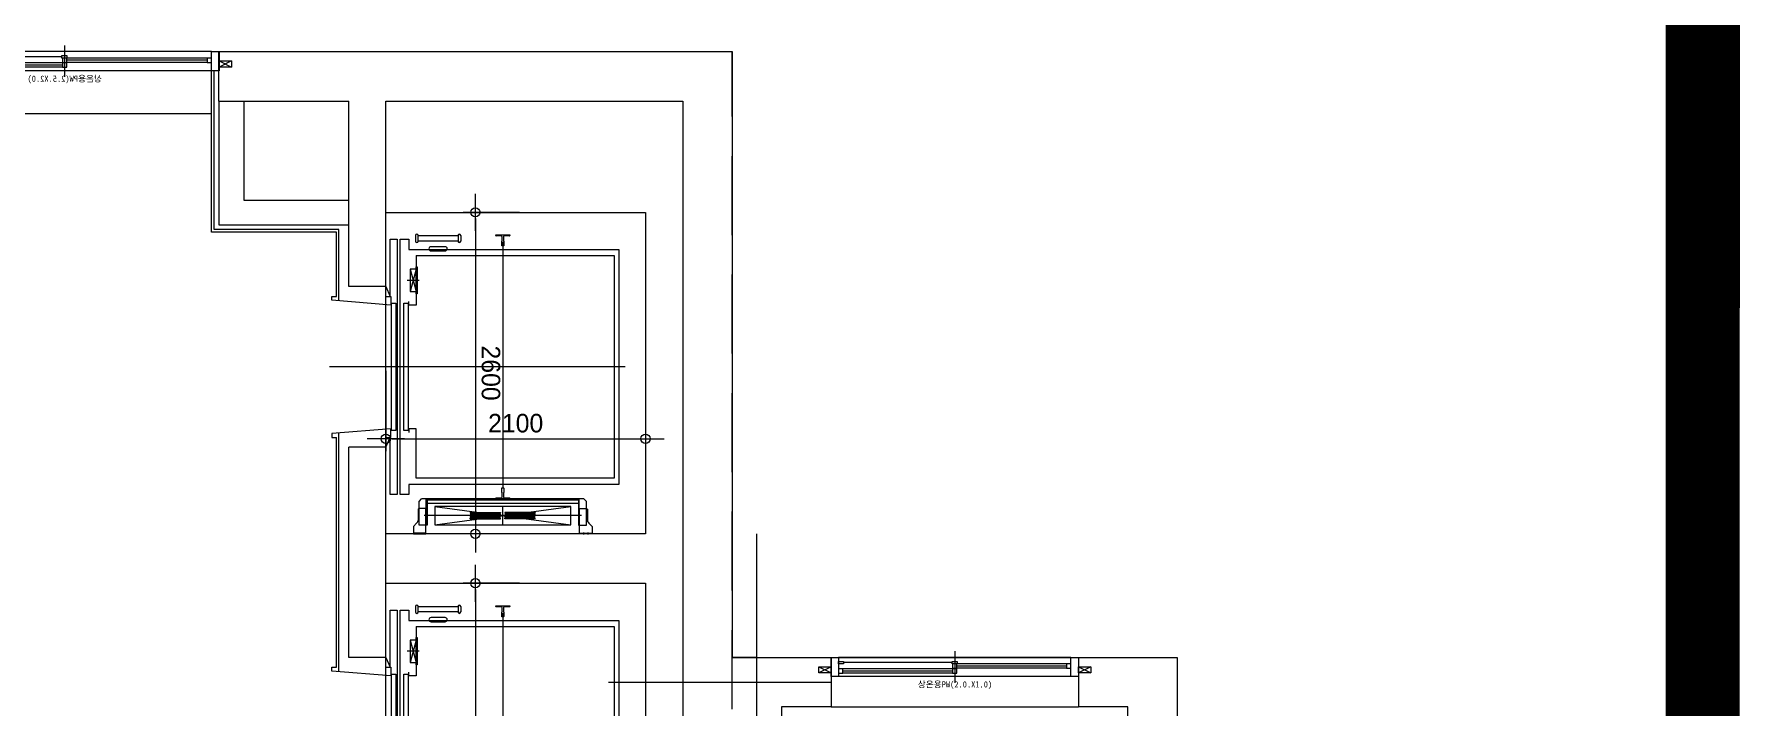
# Model space of a CAD drawing. Header units: millimetres. Extents: x -27104 to 125781, y -3376 to 46996.
# Drawn here: x 60055.8 to 60325.7, y 18957.9 to 19064.3 of the extents above; entities that cross this region are included whole.
import ezdxf
from ezdxf.enums import TextEntityAlignment as Align

# ---------------------------------------------------------------- set-up
doc = ezdxf.new("R2010")
doc.units = ezdxf.units.MM
doc.header["$LTSCALE"] = 100
doc.header["$MEASUREMENT"] = 0
doc.header["$PDSIZE"] = -10
doc.linetypes.add('-HID', pattern=[2.5, 1.5, -1])
doc.linetypes.add('HIDDEN2', pattern=[0.1875, 0.125, -0.0625])
doc.layers.get('0').update_dxf_attribs({"linetype": 'CONTINUOUS'})
doc.layers.get('Defpoints').update_dxf_attribs({"color": 171, "linetype": 'CONTINUOUS'})
for name, color, linetype in [('251', 251, 'CONTINUOUS'), ('CON', 2, 'CONTINUOUS'), ('ELE9', 9, 'CONTINUOUS'), ('ELEV', 253, 'CONTINUOUS'), ('STAIR', 4, 'CONTINUOUS'), ('STAIR(ETC)', 8, 'CONTINUOUS'), ('STEEL', 5, 'CONTINUOUS'), ('SYM(STAIR)', 251, 'CONTINUOUS'), ('WIN', 4, 'CONTINUOUS'), ('WIN-ETC', 1, 'CONTINUOUS'), ('WIN-G', 252, 'CONTINUOUS'), ('WIN2', 5, 'CONTINUOUS'), ('계단-논슬립', 252, 'CONTINUOUS')]:
    doc.layers.add(name, color=color, linetype=linetype)
doc.styles.add('CGS', font='cgse', dxfattribs={"bigfont": 'cgs'})
doc.styles.add('나눔바른고딕', font='NanumBarunGothic.ttf')
doc.styles.add('돋움체', font='')
doc.styles.get('돋움체').set_extended_font_data('DotumChe')
doc.dimstyles.new('NDIM 1200', dxfattribs={"dimscale": 75, "dimtxt": 3, "dimasz": 1, "dimexe": 2, "dimexo": 2, "dimgap": 1, "dimtad": 1, "dimdec": 0, "dimdsep": 46, "dimtxsty": 'CGS', "dimblk": 'DOT0', "dimcen": 1, "dimdle": 8, "dimclrd": 256, "dimclre": 256, "dimclrt": 256, "dimadec": 0, "dimazin": 0, "dimtfac": 1, "dimtdec": 0, "dimtix": 1, "dimtmove": 2, "dimatfit": 3, "dimldrblk": 'DOT0', "dimfxl": 1, "dimtolj": 1, "dimtzin": 0, "dimlwd": -1, "dimlwe": -1, "dimarcsym": 0})

# ---------------------------------------------------------------- blocks, each defined once
blk = doc.blocks.new('A$C3a777027')
at = {"layer": 'WIN', "color": 8}
for p, q in [((100, 125), (0, 175)), ((0, 125), (100, 175)), ((2700, 125), (2600, 175)), ((2600, 125), (2700, 175))]:
    blk.add_line(p, q, dxfattribs=at)
for points in [[(0, 125), (100, 125), (100, 175), (0, 175)], [(2600, 125), (2700, 125), (2700, 175), (2600, 175)]]:
    blk.add_lwpolyline(points, close=True, dxfattribs=at)
at = {"layer": 'WIN', "ltscale": 0.1}
for points in [[(100, 50), (160, 50), (160, 205), (100, 205)], [(160, 142), (160, 177), (195, 177), (195, 142)], [(1333, 142), (1333, 177), (1368, 177), (1368, 142)], [(2540, 50), (2600, 50), (2600, 205), (2540, 205)], [(160, 82), (200, 82), (200, 102), (160, 102)], [(1330, 82), (1370, 82), (1370, 102), (1330, 102)], [(1333, 102), (1333, 137), (1368, 137), (1368, 102)], [(2505, 102), (2505, 137), (2540, 137), (2540, 102)]]:
    blk.add_lwpolyline(points, close=True, dxfattribs=at)
at = {"layer": 'WIN-ETC', "ltscale": 0.1}
blk.add_lwpolyline([(1350, 0), (1350, 255)], dxfattribs=at)
at = {"layer": 'WIN-G', "ltscale": 0.1}
for points in [[(1333, 177), (195, 177)], [(1333, 160), (195, 160)], [(1333, 142), (195, 142)], [(1330, 92), (200, 92)], [(2505, 137), (1368, 137)], [(2505, 120), (1368, 120)], [(2505, 102), (1368, 102)]]:
    blk.add_lwpolyline(points, dxfattribs=at)
at = {"layer": 'WIN2', "ltscale": 0.1}
for points in [[(2540, 205), (160, 205)], [(2540, 50), (160, 50)]]:
    blk.add_lwpolyline(points, dxfattribs=at)
at = {"layer": 'Defpoints', "style": '돋움체'}
blk.add_text('상온용PW(2.5.X2.0)', height=50, rotation=180, dxfattribs=at).set_placement((1352, 309), align=Align.BOTTOM_CENTER)
blk = doc.blocks.new('A$Ca9cf91a4')
blk.add_wipeout([(13, 100), (13, 2100), (168, 2100), (168, 100)]).dxf.layer = 'WIN'
at = {"layer": 'WIN', "color": 8}
for p, q in [((93, 2100), (43, 2200)), ((93, 2200), (43, 2100)), ((93, 0), (43, 100)), ((93, 100), (43, 0))]:
    blk.add_line(p, q, dxfattribs=at)
at = {"layer": 'WIN', "ltscale": 0.1}
for points in [[(168, 2100), (168, 2040), (13, 2040), (13, 2100)], [(76, 2040), (41, 2040), (41, 2005), (76, 2005)], [(136, 2040), (136, 2000), (116, 2000), (116, 2040)], [(76, 1117), (41, 1117), (41, 1082), (76, 1082)], [(116, 1117), (81, 1117), (81, 1082), (116, 1082)], [(136, 1120), (136, 1080), (116, 1080), (116, 1120)], [(168, 160), (168, 100), (13, 100), (13, 160)], [(116, 195), (81, 195), (81, 160), (116, 160)]]:
    blk.add_lwpolyline(points, close=True, dxfattribs=at)
at = {"layer": 'WIN', "color": 8}
for points in [[(93, 2200), (93, 2100), (43, 2100), (43, 2200)], [(93, 100), (93, 0), (43, 0), (43, 100)]]:
    blk.add_lwpolyline(points, close=True, dxfattribs=at)
at = {"layer": 'WIN-ETC', "ltscale": 0.1}
blk.add_lwpolyline([(218, 1100), (-37, 1100)], dxfattribs=at)
at = {"layer": 'WIN-G', "ltscale": 0.1}
for points in [[(41, 1117), (41, 2005)], [(58, 1117), (58, 2005)], [(76, 1117), (76, 2005)], [(126, 1120), (126, 2000)], [(81, 195), (81, 1082)], [(98, 195), (98, 1082)], [(116, 195), (116, 1082)]]:
    blk.add_lwpolyline(points, dxfattribs=at)
at = {"layer": 'WIN2', "ltscale": 0.1}
for points in [[(13, 160), (13, 2040)], [(168, 160), (168, 2040)]]:
    blk.add_lwpolyline(points, dxfattribs=at)
at = {"layer": 'Defpoints', "style": '돋움체'}
blk.add_text('상온용PW(2.0.X1.0)', height=50, rotation=270, dxfattribs=at).set_placement((-90, 1098), align=Align.BOTTOM_CENTER)
blk = doc.blocks.new('DOT0')
blk.add_line((-3, 0), (3, 0))
at = {"color": 6}
blk.add_circle((0, 0), 0.75, dxfattribs=at)
blk = doc.blocks.new('*D359')
at = {"layer": 'Defpoints', "ltscale": 0.4, "transparency": 16777216}
for p, q in [((150, 1516), (150, 1059)), ((2750, 1516), (2750, 1059)), ((200, 1159), (2700, 1159))]:
    blk.add_line(p, q, dxfattribs=at)
at = {"layer": 'Defpoints', "color": 0, "ltscale": 0.4, "transparency": 16777216}
for p in [(150, 1616), (2750, 1616), (2750, 1159)]:
    blk.add_point(p, dxfattribs=at)
at = {"layer": 'Defpoints', "ltscale": 0.4, "transparency": 16777216, "xscale": 50, "yscale": 50, "zscale": 50, "rotation": 180}
blk.add_blockref('DOT0', (150, 1159), dxfattribs=at)
at = {"layer": 'Defpoints', "ltscale": 0.4, "transparency": 16777216, "xscale": 50, "yscale": 50, "zscale": 50}
blk.add_blockref('DOT0', (2750, 1159), dxfattribs=at)
at = {"layer": 'Defpoints', "ltscale": 0.4, "transparency": 16777216, "insert": (1450, 1284), "char_height": 150, "attachment_point": 5, "style": 'CGS'}
blk.add_mtext('\\A1;2600', dxfattribs=at)
blk = doc.blocks.new('*D360')
at = {"layer": 'Defpoints', "ltscale": 0.4, "transparency": 16777216}
for p, q in [((1431, 2535), (2081, 2535)), ((1981, 485), (1981, 2485)), ((1431, 435), (2081, 435))]:
    blk.add_line(p, q, dxfattribs=at)
at = {"layer": 'Defpoints', "color": 0, "ltscale": 0.4, "transparency": 16777216}
for p in [(1331, 2535), (1981, 2535), (1331, 435)]:
    blk.add_point(p, dxfattribs=at)
at = {"layer": 'Defpoints', "ltscale": 0.4, "transparency": 16777216, "xscale": 50, "yscale": 50, "zscale": 50}
for p, rotation in [((1981, 2535), 90), ((1981, 435), 270)]:
    blk.add_blockref('DOT0', p, dxfattribs=dict(at, rotation=rotation))
at = {"layer": 'Defpoints', "ltscale": 0.4, "transparency": 16777216, "insert": (1856, 1485), "char_height": 150, "attachment_point": 5, "rotation": 90, "style": 'CGS'}
blk.add_mtext('\\A1;2100', dxfattribs=at)
blk = doc.blocks.new('지하2층 계단실A CORE')
at = {"ltscale": 0.1}
blk.add_wipeout([(0, 5400), (2800, 5400), (2800, 0), (0, 0)], dxfattribs=at).dxf.layer = '251'
at = {"layer": 'CON', "ltscale": 0.1}
for points in [[(400, 5400), (0, 5400), (0, 1420)], [(2800, 1300), (2800, 5400), (2400, 5400)], [(0, 320), (0, 0), (2800, 0), (2800, 200)]]:
    blk.add_lwpolyline(points, dxfattribs=at)
at = {"layer": 'STAIR'}
for p, q in [((2800, 2980), (2134, 2980)), ((1450, 2698), (1450, 1580)), ((1500, 2700), (1455, 2700)), ((2800, 2700), (1550, 2700)), ((1500, 2420), (1450, 2420)), ((2800, 2420), (1550, 2420)), ((1500, 2140), (1450, 2140)), ((2800, 2140), (1550, 2140)), ((1500, 1860), (1450, 1860)), ((2800, 1860), (1550, 1860)), ((2800, 1580), (1550, 1580))]:
    blk.add_line(p, q, dxfattribs=at)
blk.add_lwpolyline([(1450, 1580), (1500, 1580)], dxfattribs=at)
at = {"layer": 'STAIR(ETC)', "linetype": 'HIDDEN2'}
for p, q in [((1250, 1490), (1250, 4190)), ((1250, 4190), (1550, 4190)), ((1500, 4140), (1300, 4140)), ((1300, 4140), (1300, 1490)), ((1500, 2715), (1500, 4140)), ((1350, 4100), (1300, 4100)), ((1350, 4100), (1350, 1580)), ((1450, 4100), (1450, 2698)), ((1500, 4100), (1450, 4100)), ((1350, 3820), (1300, 3820)), ((1500, 3820), (1450, 3820)), ((1350, 3540), (1300, 3540)), ((1500, 3540), (1450, 3540)), ((1350, 3260), (1300, 3260)), ((1500, 3260), (1450, 3260)), ((1350, 2980), (1300, 2980)), ((1500, 2980), (1450, 2980)), ((1350, 2700), (1300, 2700)), ((1350, 2420), (1300, 2420)), ((1350, 2140), (1300, 2140)), ((1350, 1860), (1300, 1860)), ((1300, 1490), (1250, 1490))]:
    blk.add_line(p, q, dxfattribs=at)
at = {"layer": 'STAIR(ETC)'}
for p, q in [((1500, 2715), (1500, 1490)), ((1550, 2732), (1550, 1490)), ((1550, 1490), (1500, 1490))]:
    blk.add_line(p, q, dxfattribs=at)
at = {"layer": 'STAIR(ETC)', "linetype": 'HIDDEN2'}
for points in [[(1550, 2732), (1550, 4190)], [(1350, 4100), (1450, 4100)], [(1300, 1580), (1450, 1580)], [(1250, 1490), (1300, 1490)]]:
    blk.add_lwpolyline(points, dxfattribs=at)
at = {"layer": 'STAIR(ETC)'}
blk.add_lwpolyline([(1500, 1490), (1550, 1490)], dxfattribs=at)
at = {"layer": 'SYM(STAIR)'}
for points in [[(1125, 2590), (2104, 2916), (2057, 3058), (2293, 2821), (2246, 2963), (3225, 3249)], [(2175, 2811), (2175, 1580)]]:
    blk.add_lwpolyline(points, dxfattribs=at)
blk.add_lwpolyline([(2000, 2710), (2014, 2685), (2175, 2778), (2336, 2685), (2350, 2710), (2175, 2811)], close=True, dxfattribs=at)
at = {"layer": 'SYM(STAIR)', "const_width": 50}
blk.add_lwpolyline([(2200, 1580, -1), (2150, 1580, -1)], format="xyb", close=True, dxfattribs=at)
at = {"layer": '계단-논슬립', "linetype": 'HIDDEN2'}
for p, q in [((1250, 4100), (0, 4100)), ((2800, 4100), (1550, 4100)), ((1250, 3820), (0, 3820)), ((2800, 3820), (1550, 3820)), ((1250, 3540), (0, 3540)), ((2800, 3540), (1550, 3540)), ((1250, 3260), (0, 3260)), ((2800, 3260), (1550, 3260)), ((1250, 2980), (0, 2980)), ((2134, 2980), (1550, 2980)), ((1250, 2700), (0, 2700)), ((1250, 2420), (0, 2420)), ((1250, 2140), (0, 2140)), ((1250, 1860), (0, 1860)), ((1250, 1580), (0, 1580))]:
    blk.add_line(p, q, dxfattribs=at)
for points in [[(100, 4100), (100, 4070), (1150, 4070), (1150, 4100)], [(1650, 4100), (1650, 4070), (2700, 4070), (2700, 4100)], [(100, 3820), (100, 3790), (1150, 3790), (1150, 3820)], [(1650, 3820), (1650, 3790), (2700, 3790), (2700, 3820)], [(100, 3540), (100, 3510), (1150, 3510), (1150, 3540)], [(1650, 3540), (1650, 3510), (2700, 3510), (2700, 3540)], [(100, 3260), (100, 3230), (1150, 3230), (1150, 3260)], [(1650, 3260), (1650, 3230), (2700, 3230), (2700, 3260)], [(100, 2980), (100, 2950), (1150, 2950), (1150, 2980)], [(1650, 2980), (1650, 2950), (2092, 2950)], [(100, 2700), (100, 2670), (1150, 2670), (1150, 2700)], [(100, 2420), (100, 2390), (1150, 2390), (1150, 2420)], [(100, 2140), (100, 2110), (1150, 2110), (1150, 2140)], [(100, 1860), (100, 1830), (1150, 1830), (1150, 1860)], [(100, 1580), (100, 1550), (1150, 1550), (1150, 1580)]]:
    blk.add_lwpolyline(points, dxfattribs=at)
at = {"layer": '계단-논슬립'}
for points in [[(2407, 3010), (2700, 3010), (2700, 2980)], [(1650, 2700), (1650, 2730), (2700, 2730), (2700, 2700)], [(1650, 2420), (1650, 2450), (2700, 2450), (2700, 2420)], [(1650, 2140), (1650, 2170), (2700, 2170), (2700, 2140)], [(1650, 1860), (1650, 1890), (2700, 1890), (2700, 1860)], [(1650, 1580), (1650, 1610), (2700, 1610), (2700, 1580)]]:
    blk.add_lwpolyline(points, dxfattribs=at)
at = {"layer": 'Defpoints', "style": '나눔바른고딕'}
for s, p in [('TYPE-1', (93, 583)), ('TOTAL H : 7100', (93, 381)), ('6000÷36EA = 166.6', (93, 186))]:
    blk.add_text(s, height=100, dxfattribs=at).set_placement(p)
blk = doc.blocks.new('A$C5d30824a')
at = {"layer": 'CON', "ltscale": 0.1}
for p, q in [((750, 435.4), (750, 135.4)), ((2050, 435.4), (2050, 135.4))]:
    blk.add_line(p, q, dxfattribs=at)
at = {"layer": 'Defpoints', "ltscale": 0.1}
blk.add_lwpolyline([(2750, 435.4), (150, 435.4), (150, 2535.4), (2750, 2535.4)], close=True, dxfattribs=at)
at = {"layer": 'ELEV'}
for p, q in [((1400, 2370.4), (1400, -20)), ((450, 620.4), (450, 2320.4)), ((450, 2320.4), (2350, 2320.4)), ((500, 680.4), (500, 2280.4)), ((500, 2280.4), (2300, 2280.4)), ((2300, 2280.4), (2300, 680.4)), ((2350, 2320.4), (2350, 620.4)), ((2655.7, 2070.7), (2663, 2077.4)), ((2663, 2077.4), (2690, 2102.4)), ((2690, 2102.4), (2750, 2102.4)), ((2755, 2072.4), (2739, 2072.4)), ((2744, 2002.4), (2744, 2102.4)), ((2750, 2102.4), (2750, 2002.4)), ((2488, 2057.4), (2468, 2037.4)), ((2468, 2037.4), (2468, 723.4)), ((2679, 1998.4), (2468, 1998.4)), ((2468, 1992.4), (2679, 1992.4)), ((2474, 768.4), (2474, 1992.4)), ((2679, 2057.4), (2488, 2057.4)), ((2505, 1992.4), (2505, 768.4)), ((2545, 2057.4), (2550, 2065.4)), ((2545, 2057.4), (2545, 2057.4)), ((2545, 2002.4), (2545, 2057.4)), ((2675.4, 2002.4), (2545, 2002.4)), ((2550, 2065.4), (2642.2, 2065.4)), ((2603, 2016.4), (2603, 744.4)), ((2750, 2002.4), (2675.4, 2002.4)), ((2679, 1992.4), (2679, 2057.4)), ((2755, 2037.4), (2739, 2037.4)), ((2678, 830.4), (2528, 1930.4)), ((2678, 1930.4), (2528, 1930.4)), ((2528, 1930.4), (2528, 830.4)), ((2528, 830.4), (2678, 1930.4)), ((2678, 830.4), (2678, 1930.4)), ((2578, 1642.9), (2578, 1397.9)), ((2578, 1642.9), (2581.5, 1642.9)), ((2578, 1642.9), (2581.5, 1642.9)), ((2578, 1642.9), (2581.5, 1642.9)), ((2578, 1642.9), (2581.5, 1642.9)), ((2581.5, 1642.9), (2581.5, 1397.9)), ((2581.5, 1642.9), (2582, 1639.9)), ((2581.5, 1642.9), (2582, 1639.9)), ((2588, 1640.4), (2591, 1640.4)), ((2588, 1640.4), (2591, 1640.4)), ((2588, 1640.4), (2588, 1400.4)), ((2588, 1640.4), (2594, 1640.4)), ((2588, 1640.4), (2594, 1640.4)), ((2594, 1640.4), (2594, 1400.4)), ((2600, 1640.4), (2600, 1400.4)), ((2606, 1640.4), (2600, 1640.4)), ((2606, 1640.4), (2600, 1640.4)), ((2606, 1640.4), (2603, 1640.4)), ((2606, 1640.4), (2603, 1640.4)), ((2606, 1640.4), (2606, 1400.4)), ((2618, 1640.4), (2612, 1640.4)), ((2612, 1640.4), (2612, 1400.4)), ((2612, 1640.4), (2612, 1400.4)), ((2618, 1640.4), (2615, 1640.4)), ((2618, 1640.4), (2618, 1400.4)), ((2624.5, 1642.9), (2624, 1639.9)), ((2624.5, 1642.9), (2624, 1639.9)), ((2628, 1642.9), (2624.5, 1642.9)), ((2628, 1642.9), (2624.5, 1642.9)), ((2624.5, 1642.9), (2624.5, 1397.9)), ((2628, 1642.9), (2624.5, 1642.9)), ((2628, 1642.9), (2624.5, 1642.9)), ((2628, 1642.9), (2628, 1397.9)), ((332, 1323.4), (332, 1437.4)), ((332, 1437.4), (337.2, 1437.4)), ((340.2, 1434.6), (342.7, 1389.9)), ((347.7, 1385.2), (379.8, 1385.2)), ((383, 1388.4), (383, 1388.4)), ((383, 1388.4), (420, 1388.4)), ((390.9, 1380.4), (2379.7, 1380.4)), ((420, 1388.4), (421, 1387.4)), ((421, 1387.4), (421, 1373.4)), ((2379, 1387.4), (2380, 1388.4)), ((2379, 1373.4), (2379, 1387.4)), ((2380, 1388.4), (2417, 1388.4)), ((2417, 1388.4), (2417, 1388.4)), ((2420.3, 1385.2), (2452.3, 1385.2)), ((2457.3, 1389.9), (2459.8, 1434.6)), ((2462.8, 1437.4), (2468, 1437.4)), ((2468, 1437.4), (2468, 1323.4)), ((2678.3, 1380.4), (2527.7, 1380.4)), ((2578, 1397.9), (2581.5, 1397.9)), ((2578, 1397.9), (2581.5, 1397.9)), ((2581.5, 1397.9), (2582, 1401)), ((2588, 1400.4), (2594, 1400.4)), ((2588, 1400.4), (2594, 1400.4)), ((2606, 1400.4), (2600, 1400.4)), ((2618, 1400.4), (2612, 1400.4)), ((2624.5, 1397.9), (2624, 1401)), ((2628, 1397.9), (2624.5, 1397.9)), ((2628, 1397.9), (2624.5, 1397.9)), ((337.2, 1323.4), (332, 1323.4)), ((342.7, 1371), (340.2, 1326.3)), ((379.8, 1375.7), (347.7, 1375.7)), ((420, 1372.4), (383, 1372.4)), ((383, 1372.4), (383, 1372.4)), ((421, 1373.4), (420, 1372.4)), ((2380, 1372.4), (2379, 1373.4)), ((2417, 1372.4), (2380, 1372.4)), ((2417, 1372.4), (2417, 1372.4)), ((2452.3, 1375.7), (2420.3, 1375.7)), ((2459.8, 1326.3), (2457.3, 1371)), ((2468, 1323.4), (2462.8, 1323.4)), ((2578, 1117.3), (2578, 1362.3)), ((2578, 1362.3), (2581.5, 1362.3)), ((2578, 1362.3), (2581.5, 1362.3)), ((2581.5, 1117.3), (2581.5, 1362.3)), ((2581.5, 1362.3), (2582, 1359.2)), ((2588, 1359.8), (2594, 1359.8)), ((2588, 1359.8), (2594, 1359.8)), ((2588, 1119.8), (2588, 1359.8)), ((2594, 1119.8), (2594, 1359.8)), ((2600, 1119.8), (2600, 1359.8)), ((2606, 1359.8), (2600, 1359.8)), ((2606, 1119.8), (2606, 1359.8)), ((2618, 1359.8), (2612, 1359.8)), ((2612, 1119.8), (2612, 1359.8)), ((2612, 1119.8), (2612, 1359.8)), ((2618, 1119.8), (2618, 1359.8)), ((2624.5, 1362.3), (2624, 1359.2)), ((2624.5, 1117.3), (2624.5, 1362.3)), ((2628, 1362.3), (2624.5, 1362.3)), ((2628, 1362.3), (2624.5, 1362.3)), ((2628, 1117.3), (2628, 1362.3)), ((2578, 1117.3), (2581.5, 1117.3)), ((2578, 1117.3), (2581.5, 1117.3)), ((2578, 1117.3), (2581.5, 1117.3)), ((2578, 1117.3), (2581.5, 1117.3)), ((2581.5, 1117.3), (2582, 1120.3)), ((2581.5, 1117.3), (2582, 1120.3)), ((2588, 1119.8), (2591, 1119.8)), ((2588, 1119.8), (2591, 1119.8)), ((2588, 1119.8), (2594, 1119.8)), ((2588, 1119.8), (2594, 1119.8)), ((2606, 1119.8), (2600, 1119.8)), ((2606, 1119.8), (2600, 1119.8)), ((2606, 1119.8), (2603, 1119.8)), ((2606, 1119.8), (2603, 1119.8)), ((2618, 1119.8), (2612, 1119.8)), ((2618, 1119.8), (2615, 1119.8)), ((2624.5, 1117.3), (2624, 1120.3)), ((2624.5, 1117.3), (2624, 1120.3)), ((2628, 1117.3), (2624.5, 1117.3)), ((2628, 1117.3), (2624.5, 1117.3)), ((2628, 1117.3), (2624.5, 1117.3)), ((2628, 1117.3), (2624.5, 1117.3)), ((337.5, 1040.6), (382.5, 1040.6)), ((337.5, 694.9), (337.5, 1019.9)), ((337.5, 1019.9), (382.5, 1019.9)), ((337.5, 1019.9), (337.5, 1017.9)), ((382.5, 1019.9), (382.5, 694.9)), ((382.5, 1019.9), (382.5, 1017.9)), ((382.5, 1019.9), (382.5, 1017.9)), ((427.5, 914.6), (427.5, 800.3)), ((461.8, 800.3), (461.8, 914.6)), ((2528, 830.4), (2678, 830.4)), ((337.5, 694.9), (337.5, 696.9)), ((337.5, 694.9), (382.5, 694.9)), ((382.5, 694.9), (382.5, 696.9)), ((382.5, 694.9), (382.5, 696.9)), ((700, 703.6), (700, 607.3)), ((2468, 768.4), (2679, 768.4)), ((2679, 762.4), (2468, 762.4)), ((2488, 703.4), (2468, 723.4)), ((2679, 703.4), (2488, 703.4)), ((2675.4, 758.4), (2545, 758.4)), ((2545, 758.4), (2545, 703.4)), ((2545, 703.4), (2545, 703.4)), ((2545, 703.4), (2550, 695.4)), ((2550, 695.4), (2642.2, 695.4)), ((2655.7, 690.1), (2663, 683.4)), ((2750, 758.4), (2675.4, 758.4)), ((2679, 768.4), (2679, 703.4)), ((2755, 723.4), (2739, 723.4)), ((2744, 758.4), (2744, 658.4)), ((2750, 658.4), (2750, 758.4)), ((337.5, 674.2), (382.5, 674.2)), ((368, 550.4), (368, 620.4)), ((368, 620.4), (450, 620.4)), ((500, 680.4), (900, 680.4)), ((590, 687.6), (810, 687.6)), ((590, 680.4), (590, 687.6)), ((810, 680.4), (590, 680.4)), ((610, 630.4), (790, 680.4)), ((610, 680.4), (790, 630.4)), ((790, 680.4), (610, 680.4)), ((610, 680.4), (610, 630.4)), ((610, 630.4), (790, 630.4)), ((790, 630.4), (790, 680.4)), ((810, 687.6), (810, 680.4)), ((900, 620.4), (870, 620.4)), ((885, 615.4), (1915, 615.4)), ((885, 580.4), (885, 615.4)), ((1915, 580.4), (885, 580.4)), ((900, 680.4), (900, 620.4)), ((2300, 680.4), (1900, 680.4)), ((1900, 680.4), (1900, 620.4)), ((1900, 620.4), (1930, 620.4)), ((1915, 615.4), (1915, 580.4)), ((2350, 620.4), (2432, 620.4)), ((2432, 620.4), (2432, 550.4)), ((2663, 683.4), (2690, 658.4)), ((2690, 658.4), (2750, 658.4)), ((2755, 688.4), (2739, 688.4)), ((2432, 550.4), (368, 550.4)), ((368, 470.4), (368, 525.4)), ((368, 525.4), (2432, 525.4)), ((830, 470.4), (368, 470.4)), ((750, 435.4), (830, 470.4)), ((885, 515.4), (1915, 515.4)), ((885, 480.4), (885, 515.4)), ((1915, 480.4), (885, 480.4)), ((1915, 515.4), (1915, 480.4)), ((2432, 470.4), (1970, 470.4)), ((2050, 435.4), (1970, 470.4)), ((2432, 525.4), (2432, 470.4))]:
    blk.add_line(p, q, dxfattribs=at)
for centre, radius, start, end in [((2642.2, 2085.4), 20, 270, 312.76883), ((2585, 1640.4), 3, 190.23668, 0), ((2585, 1640.4), 3, 190.23668, 0), ((2597, 1640.4), 3, 180, 0), ((2597, 1640.4), 3, 180, 0), ((2609, 1640.4), 3, 180, 0), ((2609, 1640.4), 3, 180, 0), ((2621, 1640.4), 3, 180, 349.76332), ((2621, 1640.4), 3, 180, 349.76332), ((337.2, 1434.4), 3, 3.2861, 90), ((347.7, 1390.2), 5, 183.2861, 270), ((379.8, 1388.4), 3.25, 270, 0), ((2420.3, 1388.4), 3.25, 180, 270), ((2452.3, 1390.2), 5, 270, 356.7139), ((2462.8, 1434.4), 3, 90, 176.7139), ((2585, 1400.4), 3, 0, 169.76332), ((2597, 1400.4), 3, 0, 180), ((2609, 1400.4), 3, 0, 180), ((2621, 1400.4), 3, 10.23668, 180), ((337.2, 1326.4), 3, 270, 356.7139), ((347.7, 1370.7), 5, 90, 176.7139), ((379.8, 1372.4), 3.25, 0, 90), ((2420.3, 1372.4), 3.25, 90, 180), ((2452.3, 1370.7), 5, 3.2861, 90), ((2462.8, 1326.4), 3, 183.2861, 270), ((2585, 1359.8), 3, 190.23668, 0), ((2597, 1359.8), 3, 180, 0), ((2609, 1359.8), 3, 180, 0), ((2621, 1359.8), 3, 180, 349.76332), ((2585, 1119.8), 3, 0, 169.76332), ((2585, 1119.8), 3, 0, 169.76332), ((2597, 1119.8), 3, 0, 180), ((2597, 1119.8), 3, 0, 180), ((2609, 1119.8), 3, 0, 180), ((2609, 1119.8), 3, 0, 180), ((2621, 1119.8), 3, 10.23668, 180), ((2621, 1119.8), 3, 10.23668, 180), ((337.5, 1029.3), 11.3, 90, 270), ((382.5, 1029.3), 11.3, 270, 90), ((444.7, 914.6), 17.1, 0, 180), ((337.5, 685.6), 11.3, 90, 270), ((382.5, 685.6), 11.3, 270, 90), ((444.7, 800.3), 17.1, 180, 0), ((2642.2, 675.4), 20, 47.23117, 90)]:
    blk.add_arc(centre, radius, start, end, dxfattribs=at)
at = {"layer": 'STEEL', "ltscale": 5}
for p, q in [((830, 435.4), (830, 474.4)), ((830, 474.4), (900, 474.4)), ((900, 474.4), (860, -1.6)), ((1970, 474.4), (1900, 474.4)), ((1900, 474.4), (1940, -1.6)), ((1970, 435.4), (1970, 474.4)), ((830, -1.6), (830, 35.4)), ((1970, -1.6), (1970, 35.4)), ((860, -1.6), (830, -1.6)), ((1940, -1.6), (1970, -1.6))]:
    blk.add_line(p, q, dxfattribs=at)
at = {"layer": 'Defpoints', "ltscale": 0.4}
dim = blk.add_linear_dim(base=(1980.7, 2535.4), p1=(1330.7, 435.4), p2=(1330.7, 2535.4), angle=90, dimstyle='NDIM 1200', override={"dimscale": 50, "dimclrd": 256, "dimclre": 256, "dimclrt": 256}, dxfattribs=at)
dim.commit()
dim.dimension.update_dxf_attribs({"geometry": '*D360', "text_midpoint": (1855.7, 1485.4)})
dim = blk.add_linear_dim(base=(2750, 1158.8), p1=(150, 1616), p2=(2750, 1616), dimstyle='NDIM 1200', override={"dimscale": 50, "dimclrd": 256, "dimclre": 256, "dimclrt": 256}, dxfattribs=at)
dim.commit()
dim.dimension.update_dxf_attribs({"geometry": '*D359', "text_midpoint": (1450, 1283.8)})
blk = doc.blocks.new('ggtyu')
at = {"layer": 'ELE9', "color": 253, "ltscale": 0.1}
for p, q in [((59895.61, 19217.54), (59916.15, 19217.54)), ((59980.71, 18988.65), (59980.71, 19149.07))]:
    blk.add_line(p, q, dxfattribs=at)
at = {"layer": 'ELE9', "color": 253, "linetype": 'HIDDEN2'}
blk.add_lwpolyline([(59895.61, 17152.58), (59976.8, 17152.58), (59976.8, 19225.37)], dxfattribs=at)
at = {"layer": 'ELE9', "color": 253, "linetype": '-HID', "ltscale": 0.2}
for points in [[(59895.61, 19225.37), (59976.8, 19225.37)], [(59976.8, 19225.37), (59976.8, 19129.5)], [(59980.71, 19129.5), (59976.8, 19129.5)]]:
    blk.add_lwpolyline(points, dxfattribs=at)
at = {"layer": 'ELE9', "color": 253, "ltscale": 0.1}
for points in [[(59895.61, 19217.54), (59895.61, 19225.37)], [(59914.2, 19186.63), (59914.2, 19196.8), (59894.44, 19196.8), (59894.44, 19222.34)], [(59914.59, 19185.95), (59914.59, 19197.2), (59894.83, 19197.2), (59894.83, 19222.34)], [(59895.61, 19217.54), (59895.61, 19197.98), (59916.15, 19197.98)], [(59899.52, 19217.54), (59899.52, 19201.89), (59916.15, 19201.89)], [(59916.15, 19188.2), (59916.15, 19217.54)], [(59922.02, 19188.2), (59922.02, 19217.54)], [(59922.02, 19217.54), (59968.98, 19217.54), (59968.98, 19090.38)], [(59847.88, 19215.59), (59894.44, 19215.59)], [(59914.59, 19127.26), (59914.59, 19165.01)], [(59914.2, 19127.94), (59914.2, 19164.33)], [(59916.15, 19129.5), (59916.15, 19162.76)], [(59922.02, 19129.5), (59922.02, 19162.76)]]:
    blk.add_lwpolyline(points, dxfattribs=at)
at = {"layer": 'ELE9', "color": 253}
blk.add_lwpolyline([(59992.45, 19121.68), (59984.63, 19121.68), (59984.63, 19016.03), (60039.4, 19016.03), (60039.4, 19121.68), (60031.58, 19121.68)], dxfattribs=at)
at = {"layer": 'ELE9', "color": 253, "ltscale": 0.1, "yscale": 0.01956378461538462, "zscale": 0.01956378461538462}
for name, p, xscale, rotation in [('A$C3a777027', (59844.75, 19226.35), -0.01956378461538462, 180), ('A$C5d30824a', (59913.5, 19202.87), 0.01956378461538462, 270), ('A$C5d30824a', (59913.5, 19144.18), 0.01956378461538462, 270), ('A$Ca9cf91a4', (60033.54, 19126.22), 0.01956378461538462, 90.00000000000001)]:
    blk.add_blockref(name, p, dxfattribs=dict(at, xscale=xscale, rotation=rotation))
at = {"layer": 'ELE9', "color": 253, "ltscale": 0.1}
blk.add_line((59957.24, 19125.59), (59992.45, 19125.59), dxfattribs=at)
at = {"layer": 'ELE9', "color": 253, "ltscale": 10, "const_width": 11.74}
blk.add_lwpolyline([(56050.66, 16905.19), (60130.09, 16905.19), (60130.38, 19302.64), (58117.4, 19302.45)], dxfattribs=at)
at = {"layer": 'ELE9', "color": 253, "linetype": '-HID', "ltscale": 0.2}
blk.add_lwpolyline([(59980.71, 19129.5), (60047.23, 19129.5), (60047.23, 19008.21)], dxfattribs=at)
at = {"layer": 'ELE9', "color": 253, "xscale": 0.01956378461538462, "yscale": 0.01956378461538462, "zscale": 0.01956378461538462}
blk.add_blockref('지하2층 계단실A CORE', (59984.63, 19016.03), dxfattribs=at)
at = {"layer": 'ELE9', "color": 253, "ltscale": 0.1}
for points in [[(59895.61, 19225.37), (59976.8, 19225.37), (59976.8, 19129.5), (60047.23, 19129.5), (60047.23, 19041.47)], [(59992.45, 19129.5), (59992.45, 19121.68)], [(60031.58, 19129.5), (60031.58, 19121.68)], [(59992.45, 19121.68), (60031.58, 19121.68)]]:
    blk.add_lwpolyline(points, dxfattribs=at)

msp = doc.modelspace()

# ---------------------------------------------------------------- block references
msp.add_blockref('ggtyu', (189.46, -163.8))

doc.saveas('drawing.dxf')
